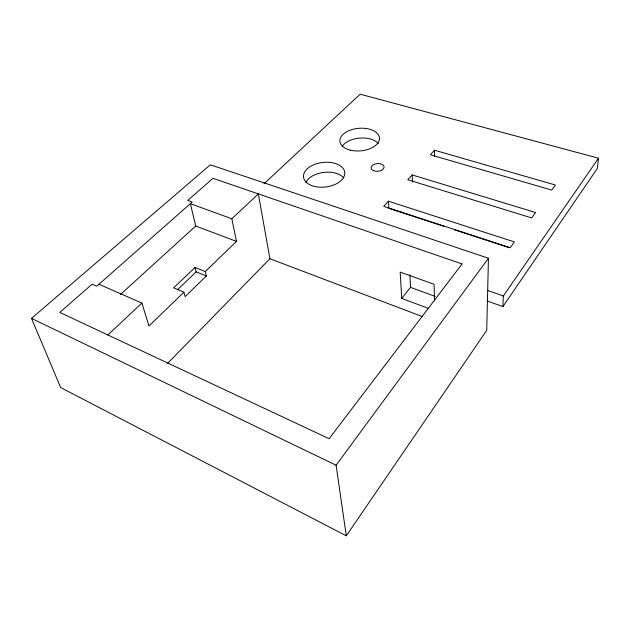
<?xml version="1.0" encoding="UTF-8"?>
<svg xmlns="http://www.w3.org/2000/svg" width="630" height="630" viewBox="0 0 630 630"><rect width="100%" height="100%" fill="white"/><g stroke="black" fill="none" stroke-linecap="round" stroke-linejoin="round"><path stroke-width="0.94" d="M488.447 258.253L486.722 330.348L346.295 535.815L60.669 387.568L31.5 318.378L210.341 164.792L488.447 258.253L336.097 465.216L346.295 535.815M487.203 300.982L502.897 306.605L503.315 295.998L598.5 158.209L360.132 94.185L263.946 183.834M598.5 158.209L597.319 168.478L502.897 306.605M428.353 308.361L401.719 298.407L410.508 287.375L409.886 274.727M388.411 201.19L383.749 206.357L510.229 247.7L514.395 241.912L388.411 201.19L388.875 208.341L444.26 226.453M412.17 174.912L407.791 179.755L531.673 217.933L535.571 212.523L412.17 174.912L412.477 181.999M434.495 150.216L430.377 154.767L551.738 190.087L555.384 185.015L434.495 150.216L434.645 156.35M167.493 363.486L269.9 258.733L258.355 193.906L231.832 218.775L236.478 241.377L205.27 271.554L206.341 275.987L185.102 296.643L183.921 292.194L173.612 287.855L195.056 267.443L205.27 271.554M183.921 292.194L148.963 325.986L141.892 303.085L98.949 284.248M177.581 289.658L196.158 271.869L195.056 267.443M107.88 334.963L141.892 303.085M120.495 294.446L195.717 226.028L190.37 203.671L231.832 218.775M454.529 229.808L509.402 247.755M487.588 290.446L503.315 295.998M410.508 287.375L435.125 296.391M195.717 226.028L236.478 241.377M269.9 258.733L422.549 316.662M196.158 271.869L206.341 275.987M31.5 318.378L336.097 465.216M401.719 298.407L400.184 272.097L434.062 284.287L434.511 300.959M305.763 182.448A20.57 12.411 -6.7 0 1 323.812 172.384A20.57 12.411 -6.7 0 1 343.767 177.928M342.248 146.31A19.695 11.379 -5 0 1 359.887 138.057A19.695 11.379 -5 0 1 378.291 143.53M462.066 263.931L329.128 438.716L59.818 312.433L92.09 284.177L96.721 286.217L192.221 202.041L187.748 200.419L212.995 178.314L462.066 263.931M373.558 170.659A6.52 3.874 -4.3 0 0 384.04 167.674A6.52 3.874 -4.3 0 0 375.197 163.934A6.52 3.874 -4.3 0 0 373.558 170.659M311.425 185.456A20.743 12.348 -6.6 0 0 344.594 174.919A20.743 12.348 -6.6 0 0 316.394 163.808A20.743 12.348 -6.6 0 0 311.425 185.456M350.603 150.208A19.853 11.316 -5 0 0 379.457 137.876A19.853 11.316 -5 0 0 348.973 130.67A19.853 11.316 -5 0 0 350.603 150.208"/></g></svg>
